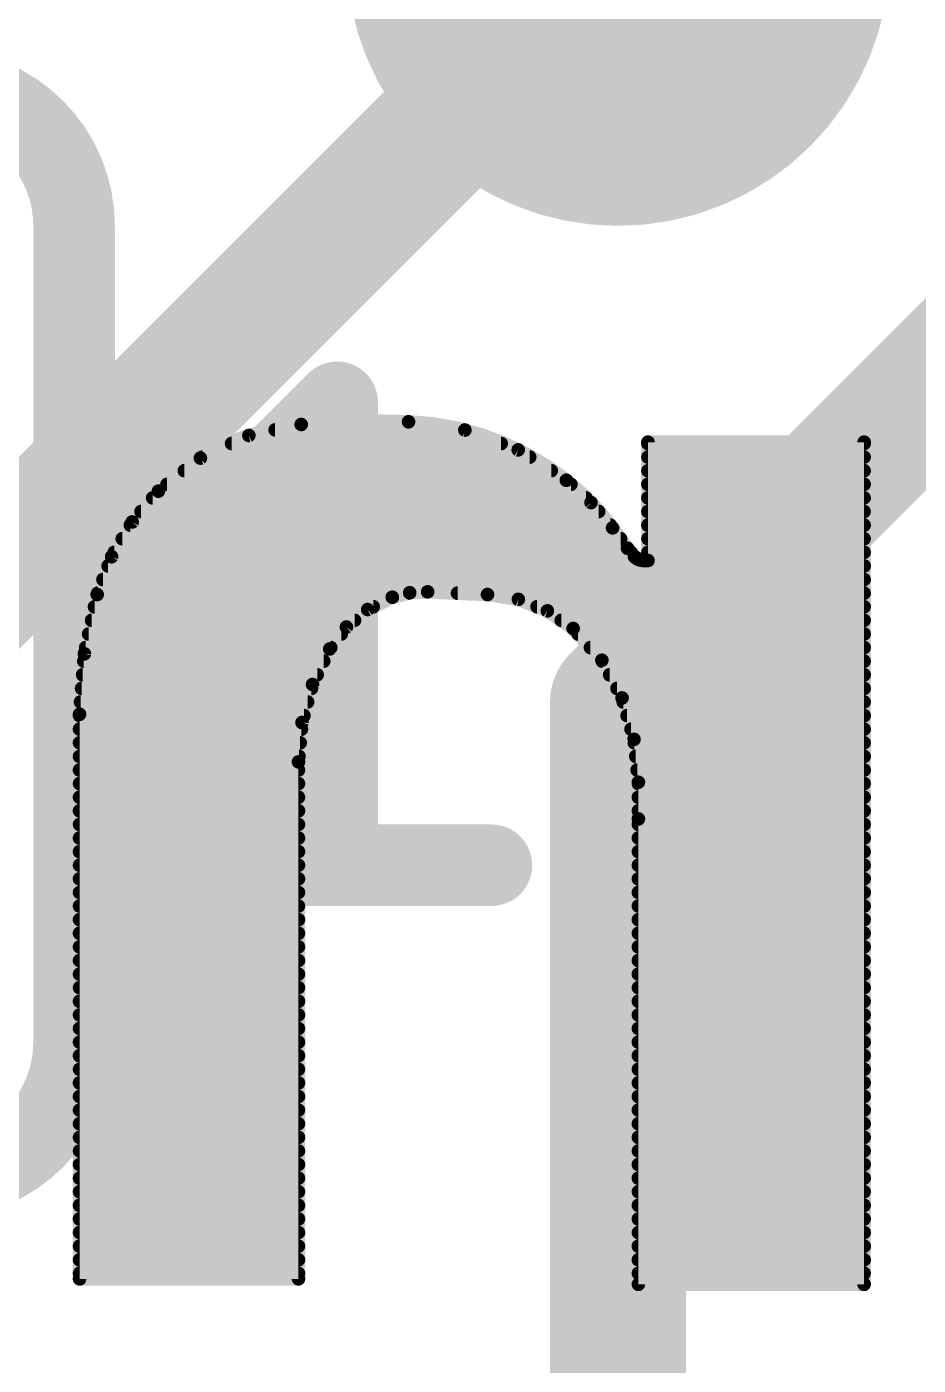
# Model space of a CAD drawing. Extents: x -10.2 to 20.4, y -5.1 to 20.4.
# Drawn here: x 3.976 to 5.641, y 16.415 to 18.914 of the extents above; entities that cross this region are included whole.
import ezdxf

# ---------------------------------------------------------------- set-up
doc = ezdxf.new("R2010")
doc.units = 0
for name, color, linetype in [('1', 12, 'CONTINUOUS'), ('18', 110, 'CONTINUOUS'), ('21', 41, 'CONTINUOUS'), ('22', 40, 'CONTINUOUS')]:
    doc.layers.add(name, color=color, linetype=linetype)

# ---------------------------------------------------------------- blocks, each defined once
blk = doc.blocks.new('ROUNDV')
at = {"const_width": 0.5}
blk.add_lwpolyline([(0, -0.25, 1), (0, 0.25, 1), (0, -0.25)], format="xyb", dxfattribs=at)

msp = doc.modelspace()

# ---------------------------------------------------------------- linework, layer by layer
at = {"layer": '1', "const_width": 0.254}
for points in [[(5.08, 19.05), (3.81, 17.78)], [(5.08, 19.05), (4.826, 18.796)], [(5.08, 17.653), (5.857, 18.43)], [(5.08, 15.24), (5.08, 17.653)]]:
    msp.add_lwpolyline(points, dxfattribs=at)
at = {"layer": '1', "const_width": 0.127}
for points in [[(4.7811, 18.8409, 1), (4.8709, 18.7511)], [(5.1435, 17.653, 1), (5.0165, 17.653)], [(5.0351, 17.6979, 1), (5.1249, 17.6081)]]:
    msp.add_lwpolyline(points, format="xyb", dxfattribs=at)
at = {"layer": '21'}
for points, const_width in [([(4.064, 18.542, 0.4142), (3.81, 18.796)], 0.1524), ([(4.1021, 18.542, 1), (4.0259, 18.542)], 0.0762), ([(4.0259, 18.542, 1), (4.1021, 18.542)], 0.0762), ([(4.5934, 18.2125, 1), (4.5172, 18.2125)], 0.0762), ([(4.5823, 18.1856, 1), (4.5284, 18.2395)], 0.0762), ([(4.2403, 17.9514, 1), (4.2941, 17.8975)], 0.0762), ([(4.2672, 17.3863, 1), (4.2672, 17.3101)], 0.0762), ([(4.8434, 17.3101, 1), (4.8434, 17.3863)], 0.0762), ([(4.5172, 17.3482, 1), (4.5934, 17.3482)], 0.0762), ([(3.81, 16.764, 0.4142), (4.064, 17.018)], 0.1524), ([(4.1021, 17.018, 1), (4.0259, 17.018)], 0.0762), ([(4.0259, 17.018, 1), (4.1021, 17.018)], 0.0762)]:
    msp.add_lwpolyline(points, format="xyb", dxfattribs=dict(at, const_width=const_width))
at = {"layer": '21', "const_width": 0.1524}
for points in [[(4.064, 18.542), (4.064, 17.018)], [(4.2672, 17.9244), (4.5553, 18.2125)], [(4.5553, 18.2125), (4.5553, 17.3482)], [(4.2672, 17.3482), (4.8434, 17.3482)]]:
    msp.add_lwpolyline(points, dxfattribs=at)
at = {"layer": '22'}
for points, const_width in [([(4.4882, 18.1712, 0.1741), (4.2215, 18.0467)], 0.0254), ([(4.4396, 18.1674, 1), (4.4396, 18.1547)], 0.0127), ([(4.6888, 18.1762, 0.0335), (4.4882, 18.1712)], 0.0254), ([(4.488, 18.1775, 1), (4.4884, 18.1649)], 0.0127), ([(4.4876, 18.1775, 1), (4.4888, 18.1649)], 0.0127), ([(4.4895, 18.165, 1), (4.4869, 18.1774)], 0.0127), ([(4.4888, 18.1649, 1), (4.4876, 18.1775)], 0.0127), ([(4.6897, 18.1825, 1), (4.6879, 18.1699)], 0.0127), ([(4.9835, 18.067, 0.1577), (4.6888, 18.1762)], 0.0254), ([(4.6891, 18.1825, 1), (4.6885, 18.1699)], 0.0127), ([(4.689, 18.1699, 1), (4.6886, 18.1825)], 0.0127), ([(4.6885, 18.1699, 1), (4.6891, 18.1825)], 0.0127), ([(4.7962, 18.1667, 1), (4.7918, 18.1548)], 0.0127), ([(4.792, 18.1547, 1), (4.792, 18.1674)], 0.0127), ([(4.793, 18.1544, 1), (4.7949, 18.167)], 0.0127), ([(4.3582, 18.142, 1), (4.3582, 18.1292)], 0.0127), ([(4.3892, 18.1569, 1), (4.3918, 18.1445)], 0.0127), ([(4.3932, 18.1449, 1), (4.3878, 18.1564)], 0.0127), ([(4.8617, 18.1292, 1), (4.8617, 18.142)], 0.0127), ([(5.1359, 18.1445, 1), (5.1359, 18.1318)], 0.0127), ([(5.1359, 18.1445, 1), (5.1359, 18.1318)], 0.0127), ([(5.1423, 18.1381, 1), (5.1296, 18.1381)], 0.0127), ([(5.1423, 18.1381, 1), (5.1296, 18.1381)], 0.0127), ([(5.1359, 18.142, 1), (5.1359, 18.1292)], 0.0127), ([(5.5461, 18.1381, 1), (5.5333, 18.1381)], 0.0127), ([(5.5461, 18.1381, 1), (5.5333, 18.1381)], 0.0127), ([(5.5397, 18.1318, 1), (5.5397, 18.1445)], 0.0127), ([(5.5397, 18.1318, 1), (5.5397, 18.1445)], 0.0127), ([(5.5397, 18.1292, 1), (5.5397, 18.142)], 0.0127), ([(4.2973, 18.1142, 1), (4.3027, 18.1027)], 0.0127), ([(4.3039, 18.1034, 1), (4.2961, 18.1134)], 0.0127), ([(4.3038, 18.1166, 1), (4.3038, 18.1039)], 0.0127), ([(4.897, 18.1291, 1), (4.8902, 18.1184)], 0.0127), ([(4.8914, 18.1178, 1), (4.8958, 18.1297)], 0.0127), ([(4.9151, 18.1039, 1), (4.9151, 18.1166)], 0.0127), ([(5.1359, 18.1166, 1), (5.1359, 18.1039)], 0.0127), ([(5.5397, 18.1039, 1), (5.5397, 18.1166)], 0.0127), ([(4.2699, 18.0912, 1), (4.2699, 18.0785)], 0.0127), ([(4.9553, 18.0785, 1), (4.9553, 18.0912)], 0.0127), ([(5.1359, 18.0912, 1), (5.1359, 18.0785)], 0.0127), ([(5.5397, 18.0785, 1), (5.5397, 18.0912)], 0.0127), ([(4.2376, 18.0658, 1), (4.2376, 18.053)], 0.0127), ([(4.9878, 18.0717, 1), (4.9792, 18.0623)], 0.0127), ([(5.0698, 17.9781, 0.0664), (4.9835, 18.067)], 0.0254), ([(4.9874, 18.072, 1), (4.9796, 18.062)], 0.0127), ([(4.9796, 18.062, 1), (4.9874, 18.072)], 0.0127), ([(4.9801, 18.0616, 1), (4.9869, 18.0724)], 0.0127), ([(4.9919, 18.053, 1), (4.9919, 18.0658)], 0.0127), ([(5.1359, 18.0658, 1), (5.1359, 18.053)], 0.0127), ([(5.5397, 18.053, 1), (5.5397, 18.0658)], 0.0127), ([(4.2215, 18.0467, 0.1281), (4.1072, 17.8537)], 0.0254), ([(4.2107, 18.0404, 1), (4.2107, 18.0277)], 0.0127), ([(4.2176, 18.0517, 1), (4.2254, 18.0417)], 0.0127), ([(4.217, 18.0512, 1), (4.226, 18.0422)], 0.0127), ([(4.2263, 18.0426, 1), (4.2167, 18.0508)], 0.0127), ([(4.226, 18.0422, 1), (4.217, 18.0512)], 0.0127), ([(5.0201, 18.0277, 1), (5.0201, 18.0404)], 0.0127), ([(5.1359, 18.0404, 1), (5.1359, 18.0277)], 0.0127), ([(5.5397, 18.0277, 1), (5.5397, 18.0404)], 0.0127), ([(4.1891, 18.015, 1), (4.1891, 18.0023)], 0.0127), ([(5.0344, 18.0295, 1), (5.0248, 18.0213)], 0.0127), ([(5.0253, 18.0207, 1), (5.0339, 18.0301)], 0.0127), ([(5.0439, 18.0023, 1), (5.0439, 18.015)], 0.0127), ([(5.1359, 18.015, 1), (5.1359, 18.0023)], 0.0127), ([(5.5397, 18.0023, 1), (5.5397, 18.015)], 0.0127), ([(4.1691, 17.9896, 1), (4.1691, 17.9768)], 0.0127), ([(4.1678, 17.9933, 1), (4.1774, 17.9851)], 0.0127), ([(4.1781, 17.9859, 1), (4.1671, 17.9924)], 0.0127), ([(5.0655, 17.9768, 1), (5.0655, 17.9896)], 0.0127), ([(5.1359, 17.9896, 1), (5.1359, 17.9768)], 0.0127), ([(5.5397, 17.9768, 1), (5.5397, 17.9896)], 0.0127), ([(4.154, 17.9642, 1), (4.154, 17.9515)], 0.0127), ([(5.0749, 17.9819, 1), (5.0647, 17.9743)], 0.0127), ([(5.0978, 17.94, 0.0022), (5.0698, 17.9781)], 0.0254), ([(5.0749, 17.9819, 1), (5.0647, 17.9743)], 0.0127), ([(5.0647, 17.9743, 1), (5.0749, 17.9819)], 0.0127), ([(5.065, 17.974, 1), (5.0746, 17.9822)], 0.0127), ([(5.0847, 17.9515, 1), (5.0847, 17.9642)], 0.0127), ([(5.1359, 17.9642, 1), (5.1359, 17.9515)], 0.0127), ([(5.5397, 17.9515, 1), (5.5397, 17.9642)], 0.0127), ([(4.139, 17.9388, 1), (4.139, 17.9261)], 0.0127), ([(5.1027, 17.9441, 1), (5.0929, 17.9359)], 0.0127), ([(5.0978, 17.94, 0.0333), (5.1105, 17.9248)], 0.0254), ([(5.1029, 17.9437, 1), (5.0927, 17.9363)], 0.0127), ([(5.0927, 17.9362, 1), (5.1029, 17.9438)], 0.0127), ([(5.0927, 17.9363, 1), (5.1029, 17.9437)], 0.0127), ([(5.1042, 17.9261, 1), (5.1042, 17.9388)], 0.0127), ([(5.1359, 17.9388, 1), (5.1359, 17.9261)], 0.0127), ([(5.5397, 17.9261, 1), (5.5397, 17.9388)], 0.0127), ([(4.1276, 17.9134, 1), (4.1276, 17.9006)], 0.0127), ([(4.1287, 17.9275, 1), (4.1396, 17.921)], 0.0127), ([(4.1401, 17.922, 1), (4.1282, 17.9265)], 0.0127), ([(5.1141, 17.93, 1), (5.1069, 17.9196)], 0.0127), ([(5.1105, 17.9248, 0.205), (5.1283, 17.9172)], 0.0254), ([(5.1151, 17.9292, 1), (5.1059, 17.9204)], 0.0127), ([(5.1056, 17.9207, 1), (5.1154, 17.9289)], 0.0127), ([(5.1059, 17.9204, 1), (5.1151, 17.9292)], 0.0127), ([(5.1199, 17.9254, 1), (5.1174, 17.913)], 0.0127), ([(5.115, 17.914, 1), (5.1222, 17.9244)], 0.0127), ([(5.1283, 17.9236, 1), (5.1283, 17.9108)], 0.0127), ([(5.1283, 17.9236, 1), (5.1283, 17.9108)], 0.0127), ([(5.127, 17.911, 1), (5.1296, 17.9234)], 0.0127), ([(5.1283, 17.9109, 1), (5.1283, 17.9235)], 0.0127), ([(5.1296, 17.9172, 1), (5.1423, 17.9172)], 0.0127), ([(5.1296, 17.9172, 1), (5.1423, 17.9172)], 0.0127), ([(5.1359, 17.9108, 1), (5.1359, 17.9236)], 0.0127), ([(5.1359, 17.9108, 1), (5.1359, 17.9236)], 0.0127), ([(5.5397, 17.9006, 1), (5.5397, 17.9134)], 0.0127), ([(4.1179, 17.888, 1), (4.1179, 17.8753)], 0.0127), ([(5.5397, 17.8753, 1), (5.5397, 17.888)], 0.0127), ([(4.1082, 17.8626, 1), (4.1082, 17.8498)], 0.0127), ([(4.7244, 17.8587, 0.0992), (4.6584, 17.8486)], 0.0254), ([(4.6906, 17.8633, 1), (4.6912, 17.8506)], 0.0127), ([(4.6881, 17.8498, 1), (4.6881, 17.8626)], 0.0127), ([(4.6925, 17.8508, 1), (4.6893, 17.8631)], 0.0127), ([(4.7247, 17.865, 1), (4.7241, 17.8524)], 0.0127), ([(4.7244, 17.8587, 0.0006), (4.8362, 17.8537)], 0.0254), ([(4.7247, 17.865, 1), (4.7241, 17.8524)], 0.0127), ([(4.7247, 17.8524, 1), (4.7241, 17.865)], 0.0127), ([(4.7241, 17.8524, 1), (4.7247, 17.865)], 0.0127), ([(4.7803, 17.8626, 1), (4.7803, 17.8498)], 0.0127), ([(5.5397, 17.8498, 1), (5.5397, 17.8626)], 0.0127), ([(4.1072, 17.8537, 0.0668), (4.0742, 17.6301)], 0.0254), ([(4.1022, 17.8372, 1), (4.1022, 17.8244)], 0.0127), ([(4.1013, 17.856, 1), (4.1131, 17.8514)], 0.0127), ([(4.1011, 17.8555, 1), (4.1133, 17.8519)], 0.0127), ([(4.1134, 17.8524, 1), (4.101, 17.855)], 0.0127), ([(4.1133, 17.8519, 1), (4.1011, 17.8555)], 0.0127), ([(4.6584, 17.8486, 0.1719), (4.5415, 17.7521)], 0.0254), ([(4.6227, 17.8244, 1), (4.6227, 17.8372)], 0.0127), ([(4.6568, 17.8548, 1), (4.66, 17.8424)], 0.0127), ([(4.6562, 17.8546, 1), (4.6606, 17.8426)], 0.0127), ([(4.6612, 17.8429, 1), (4.6556, 17.8543)], 0.0127), ([(4.6606, 17.8426, 1), (4.6562, 17.8546)], 0.0127), ([(4.8372, 17.86, 1), (4.8352, 17.8474)], 0.0127), ([(4.9962, 17.7902, 0.1688), (4.8362, 17.8537)], 0.0254), ([(4.8365, 17.86, 1), (4.8359, 17.8474)], 0.0127), ([(4.8359, 17.8474, 1), (4.8365, 17.86)], 0.0127), ([(4.8359, 17.8474, 1), (4.8365, 17.86)], 0.0127), ([(4.8962, 17.8506, 1), (4.8915, 17.8388)], 0.0127), ([(4.8929, 17.8384, 1), (4.8948, 17.851)], 0.0127), ([(4.9289, 17.8372, 1), (4.9289, 17.8244)], 0.0127), ([(5.5397, 17.8244, 1), (5.5397, 17.8372)], 0.0127), ([(4.0967, 17.8118, 1), (4.0967, 17.7991)], 0.0127), ([(4.5879, 17.7991, 1), (4.5879, 17.8118)], 0.0127), ([(4.6096, 17.8313, 1), (4.6152, 17.82)], 0.0127), ([(4.6164, 17.8207, 1), (4.6084, 17.8305)], 0.0127), ([(4.9517, 17.8284, 1), (4.9445, 17.8179)], 0.0127), ([(4.9457, 17.8173, 1), (4.9504, 17.8291)], 0.0127), ([(4.974, 17.8118, 1), (4.974, 17.7991)], 0.0127), ([(5.5397, 17.7991, 1), (5.5397, 17.8118)], 0.0127), ([(4.0912, 17.7864, 1), (4.0912, 17.7736)], 0.0127), ([(4.5629, 17.7736, 1), (4.5629, 17.7864)], 0.0127), ([(4.5687, 17.7978, 1), (4.5768, 17.788)], 0.0127), ([(4.5778, 17.789, 1), (4.5677, 17.7968)], 0.0127), ([(5.0009, 17.7945, 1), (4.9915, 17.7859)], 0.0127), ([(5.0876, 17.6606, 0.1229), (4.9962, 17.7902)], 0.0254), ([(5.0003, 17.795, 1), (4.9921, 17.7854)], 0.0127), ([(4.9921, 17.7854, 1), (5.0003, 17.795)], 0.0127), ([(4.9926, 17.785, 1), (4.9998, 17.7954)], 0.0127), ([(5.0054, 17.7864, 1), (5.0054, 17.7736)], 0.0127), ([(5.5397, 17.7736, 1), (5.5397, 17.7864)], 0.0127), ([(4.0896, 17.7425, 1), (4.0769, 17.7435)], 0.0127), ([(4.077, 17.7443, 1), (4.0894, 17.7417)], 0.0127), ([(4.0857, 17.761, 1), (4.0857, 17.7482)], 0.0127), ([(4.5415, 17.7521, 0.136), (4.4831, 17.5412)], 0.0254), ([(4.5365, 17.756, 1), (4.5465, 17.7482)], 0.0127), ([(4.5361, 17.7554, 1), (4.5469, 17.7488)], 0.0127), ([(4.5472, 17.7493, 1), (4.5358, 17.7549)], 0.0127), ([(4.5469, 17.7488, 1), (4.5361, 17.7554)], 0.0127), ([(4.5434, 17.7482, 1), (4.5434, 17.761)], 0.0127), ([(5.0285, 17.761, 1), (5.0285, 17.7482)], 0.0127), ([(5.0555, 17.734, 1), (5.0443, 17.728)], 0.0127), ([(5.5397, 17.7482, 1), (5.5397, 17.761)], 0.0127), ([(4.0821, 17.7356, 1), (4.0821, 17.7229)], 0.0127), ([(4.5304, 17.7229, 1), (4.5304, 17.7356)], 0.0127), ([(5.0508, 17.7356, 1), (5.0508, 17.7229)], 0.0127), ([(5.0452, 17.7268, 1), (5.0546, 17.7353)], 0.0127), ([(5.5397, 17.7229, 1), (5.5397, 17.7356)], 0.0127), ([(4.0801, 17.7102, 1), (4.0801, 17.6974)], 0.0127), ([(4.5037, 17.6885, 1), (4.5151, 17.6829)], 0.0127), ([(4.5155, 17.684, 1), (4.5033, 17.6874)], 0.0127), ([(4.5181, 17.6974, 1), (4.5181, 17.7102)], 0.0127), ([(5.0644, 17.7102, 1), (5.0644, 17.6974)], 0.0127), ([(5.5397, 17.6974, 1), (5.5397, 17.7102)], 0.0127), ([(4.0781, 17.6848, 1), (4.0781, 17.672)], 0.0127), ([(4.5074, 17.672, 1), (4.5074, 17.6848)], 0.0127), ([(5.0781, 17.6848, 1), (5.0781, 17.672)], 0.0127), ([(5.0937, 17.6624, 1), (5.0815, 17.6588)], 0.0127), ([(5.1181, 17.5031, 0.0895), (5.0876, 17.6606)], 0.0254), ([(5.0935, 17.6629, 1), (5.0817, 17.6583)], 0.0127), ([(5.0817, 17.6583, 1), (5.0935, 17.6629)], 0.0127), ([(5.082, 17.6576, 1), (5.0932, 17.6636)], 0.0127), ([(5.5397, 17.672, 1), (5.5397, 17.6848)], 0.0127), ([(4.0806, 17.6301, 1), (4.0678, 17.6301)], 0.0127), ([(4.0806, 17.6301, 1), (4.0678, 17.6301)], 0.0127), ([(4.076, 17.6594, 1), (4.076, 17.6467)], 0.0127), ([(4.5003, 17.6467, 1), (4.5003, 17.6594)], 0.0127), ([(5.0898, 17.6594, 1), (5.0898, 17.6467)], 0.0127), ([(5.5397, 17.6467, 1), (5.5397, 17.6594)], 0.0127), ([(4.0742, 17.634, 1), (4.0742, 17.6212)], 0.0127), ([(4.0679, 17.6306, 1), (4.0805, 17.6296)], 0.0127), ([(4.0679, 17.6302, 1), (4.0805, 17.63)], 0.0127), ([(4.496, 17.6141, 1), (4.4834, 17.6152)], 0.0127), ([(4.4836, 17.6163, 1), (4.4958, 17.6129)], 0.0127), ([(4.4933, 17.6212, 1), (4.4933, 17.634)], 0.0127), ([(5.0971, 17.634, 1), (5.0971, 17.6212)], 0.0127), ([(5.5397, 17.6212, 1), (5.5397, 17.634)], 0.0127), ([(4.0742, 17.6086, 1), (4.0742, 17.5958)], 0.0127), ([(4.4886, 17.5958, 1), (4.4886, 17.6086)], 0.0127), ([(5.1044, 17.6086, 1), (5.1044, 17.5958)], 0.0127), ([(5.1162, 17.5839, 1), (5.1036, 17.5826)], 0.0127), ([(5.5397, 17.5958, 1), (5.5397, 17.6086)], 0.0127), ([(4.0742, 17.5832, 1), (4.0742, 17.5705)], 0.0127), ([(4.4863, 17.5705, 1), (4.4863, 17.5832)], 0.0127), ([(5.1038, 17.5815, 1), (5.116, 17.585)], 0.0127), ([(5.1105, 17.5832, 1), (5.1105, 17.5705)], 0.0127), ([(5.5397, 17.5705, 1), (5.5397, 17.5832)], 0.0127), ([(4.0742, 17.5578, 1), (4.0742, 17.545)], 0.0127), ([(4.4768, 17.5418, 1), (4.4894, 17.5406)], 0.0127), ([(4.4895, 17.5412, 1), (4.4768, 17.5412)], 0.0127), ([(4.4895, 17.5412, 1), (4.4768, 17.5412)], 0.0127), ([(4.4768, 17.5412, 1), (4.4894, 17.5412)], 0.0127), ([(4.484, 17.545, 1), (4.484, 17.5578)], 0.0127), ([(5.1132, 17.5578, 1), (5.1132, 17.545)], 0.0127), ([(5.5397, 17.545, 1), (5.5397, 17.5578)], 0.0127), ([(4.0742, 17.5324, 1), (4.0742, 17.5196)], 0.0127), ([(4.4831, 17.5196, 1), (4.4831, 17.5324)], 0.0127), ([(5.1158, 17.5324, 1), (5.1158, 17.5196)], 0.0127), ([(5.5397, 17.5196, 1), (5.5397, 17.5324)], 0.0127), ([(4.0742, 17.507, 1), (4.0742, 17.4943)], 0.0127), ([(4.4831, 17.4943, 1), (4.4831, 17.507)], 0.0127), ([(5.1245, 17.5031, 1), (5.1117, 17.5031)], 0.0127), ([(5.1181, 17.4346, 0.0064), (5.1181, 17.5031)], 0.0254), ([(5.1244, 17.5032, 1), (5.1118, 17.503)], 0.0127), ([(5.1181, 17.507, 1), (5.1181, 17.4943)], 0.0127), ([(5.1118, 17.5025, 1), (5.1244, 17.5037)], 0.0127), ([(5.1118, 17.503, 1), (5.1244, 17.5032)], 0.0127), ([(5.5397, 17.4943, 1), (5.5397, 17.507)], 0.0127), ([(4.0742, 17.4816, 1), (4.0742, 17.4688)], 0.0127), ([(4.4831, 17.4688, 1), (4.4831, 17.4816)], 0.0127), ([(5.1181, 17.4816, 1), (5.1181, 17.4688)], 0.0127), ([(5.5397, 17.4688, 1), (5.5397, 17.4816)], 0.0127), ([(4.0742, 17.4562, 1), (4.0742, 17.4434)], 0.0127), ([(4.4831, 17.4434, 1), (4.4831, 17.4562)], 0.0127), ([(5.1245, 17.4346, 1), (5.1117, 17.4346)], 0.0127), ([(5.1181, 17.4562, 1), (5.1181, 17.4434)], 0.0127), ([(5.5397, 17.4434, 1), (5.5397, 17.4562)], 0.0127), ([(4.0742, 17.4308, 1), (4.0742, 17.4181)], 0.0127), ([(4.4831, 17.4181, 1), (4.4831, 17.4308)], 0.0127), ([(5.1118, 17.4347, 1), (5.1244, 17.4345)], 0.0127), ([(5.1181, 17.4308, 1), (5.1181, 17.4181)], 0.0127), ([(5.5397, 17.4181, 1), (5.5397, 17.4308)], 0.0127), ([(4.0742, 17.4054, 1), (4.0742, 17.3926)], 0.0127), ([(4.4831, 17.3926, 1), (4.4831, 17.4054)], 0.0127), ([(5.1181, 17.4054, 1), (5.1181, 17.3926)], 0.0127), ([(5.5397, 17.3926, 1), (5.5397, 17.4054)], 0.0127), ([(4.0742, 17.38, 1), (4.0742, 17.3672)], 0.0127), ([(4.4831, 17.3672, 1), (4.4831, 17.38)], 0.0127), ([(5.1181, 17.38, 1), (5.1181, 17.3672)], 0.0127), ([(5.5397, 17.3672, 1), (5.5397, 17.38)], 0.0127), ([(4.0742, 17.3546, 1), (4.0742, 17.3419)], 0.0127), ([(4.4831, 17.3419, 1), (4.4831, 17.3546)], 0.0127), ([(5.1181, 17.3546, 1), (5.1181, 17.3419)], 0.0127), ([(5.5397, 17.3419, 1), (5.5397, 17.3546)], 0.0127), ([(4.0742, 17.3292, 1), (4.0742, 17.3164)], 0.0127), ([(4.4831, 17.3164, 1), (4.4831, 17.3292)], 0.0127), ([(5.1181, 17.3292, 1), (5.1181, 17.3164)], 0.0127), ([(5.5397, 17.3164, 1), (5.5397, 17.3292)], 0.0127), ([(4.0742, 17.3038, 1), (4.0742, 17.291)], 0.0127), ([(4.4831, 17.291, 1), (4.4831, 17.3038)], 0.0127), ([(5.1181, 17.3038, 1), (5.1181, 17.291)], 0.0127), ([(5.5397, 17.291, 1), (5.5397, 17.3038)], 0.0127), ([(4.0742, 17.2784, 1), (4.0742, 17.2657)], 0.0127), ([(4.4831, 17.2657, 1), (4.4831, 17.2784)], 0.0127), ([(5.1181, 17.2784, 1), (5.1181, 17.2657)], 0.0127), ([(5.5397, 17.2657, 1), (5.5397, 17.2784)], 0.0127), ([(4.0742, 17.253, 1), (4.0742, 17.2402)], 0.0127), ([(4.4831, 17.2402, 1), (4.4831, 17.253)], 0.0127), ([(5.1181, 17.253, 1), (5.1181, 17.2402)], 0.0127), ([(5.5397, 17.2402, 1), (5.5397, 17.253)], 0.0127), ([(4.0742, 17.2276, 1), (4.0742, 17.2148)], 0.0127), ([(4.4831, 17.2148, 1), (4.4831, 17.2276)], 0.0127), ([(5.1181, 17.2276, 1), (5.1181, 17.2148)], 0.0127), ([(5.5397, 17.2148, 1), (5.5397, 17.2276)], 0.0127), ([(4.0742, 17.2022, 1), (4.0742, 17.1895)], 0.0127), ([(4.4831, 17.1895, 1), (4.4831, 17.2022)], 0.0127), ([(5.1181, 17.2022, 1), (5.1181, 17.1895)], 0.0127), ([(5.5397, 17.1895, 1), (5.5397, 17.2022)], 0.0127), ([(4.0742, 17.1768, 1), (4.0742, 17.164)], 0.0127), ([(4.4831, 17.164, 1), (4.4831, 17.1768)], 0.0127), ([(5.1181, 17.1768, 1), (5.1181, 17.164)], 0.0127), ([(5.5397, 17.164, 1), (5.5397, 17.1768)], 0.0127), ([(4.0742, 17.1514, 1), (4.0742, 17.1386)], 0.0127), ([(4.4831, 17.1386, 1), (4.4831, 17.1514)], 0.0127), ([(5.1181, 17.1514, 1), (5.1181, 17.1386)], 0.0127), ([(5.5397, 17.1386, 1), (5.5397, 17.1514)], 0.0127), ([(4.0742, 17.126, 1), (4.0742, 17.1133)], 0.0127), ([(4.4831, 17.1133, 1), (4.4831, 17.126)], 0.0127), ([(5.1181, 17.126, 1), (5.1181, 17.1133)], 0.0127), ([(5.5397, 17.1133, 1), (5.5397, 17.126)], 0.0127), ([(4.0742, 17.1006, 1), (4.0742, 17.0878)], 0.0127), ([(4.4831, 17.0878, 1), (4.4831, 17.1006)], 0.0127), ([(5.1181, 17.1006, 1), (5.1181, 17.0878)], 0.0127), ([(5.5397, 17.0878, 1), (5.5397, 17.1006)], 0.0127), ([(4.0742, 17.0752, 1), (4.0742, 17.0624)], 0.0127), ([(4.4831, 17.0624, 1), (4.4831, 17.0752)], 0.0127), ([(5.1181, 17.0752, 1), (5.1181, 17.0624)], 0.0127), ([(5.5397, 17.0624, 1), (5.5397, 17.0752)], 0.0127), ([(4.0742, 17.0498, 1), (4.0742, 17.0371)], 0.0127), ([(4.4831, 17.0371, 1), (4.4831, 17.0498)], 0.0127), ([(5.1181, 17.0498, 1), (5.1181, 17.0371)], 0.0127), ([(5.5397, 17.0371, 1), (5.5397, 17.0498)], 0.0127), ([(4.0742, 17.0244, 1), (4.0742, 17.0116)], 0.0127), ([(4.4831, 17.0116, 1), (4.4831, 17.0244)], 0.0127), ([(5.1181, 17.0244, 1), (5.1181, 17.0116)], 0.0127), ([(5.5397, 17.0116, 1), (5.5397, 17.0244)], 0.0127), ([(4.0742, 16.999, 1), (4.0742, 16.9862)], 0.0127), ([(4.4831, 16.9862, 1), (4.4831, 16.999)], 0.0127), ([(5.1181, 16.999, 1), (5.1181, 16.9862)], 0.0127), ([(5.5397, 16.9862, 1), (5.5397, 16.999)], 0.0127), ([(4.0742, 16.9736, 1), (4.0742, 16.9609)], 0.0127), ([(4.4831, 16.9609, 1), (4.4831, 16.9736)], 0.0127), ([(5.1181, 16.9736, 1), (5.1181, 16.9609)], 0.0127), ([(5.5397, 16.9609, 1), (5.5397, 16.9736)], 0.0127), ([(4.0742, 16.9482, 1), (4.0742, 16.9354)], 0.0127), ([(4.4831, 16.9354, 1), (4.4831, 16.9482)], 0.0127), ([(5.1181, 16.9482, 1), (5.1181, 16.9354)], 0.0127), ([(5.5397, 16.9354, 1), (5.5397, 16.9482)], 0.0127), ([(4.0742, 16.9228, 1), (4.0742, 16.91)], 0.0127), ([(4.4831, 16.91, 1), (4.4831, 16.9228)], 0.0127), ([(5.1181, 16.9228, 1), (5.1181, 16.91)], 0.0127), ([(5.5397, 16.91, 1), (5.5397, 16.9228)], 0.0127), ([(4.0742, 16.8974, 1), (4.0742, 16.8847)], 0.0127), ([(4.4831, 16.8847, 1), (4.4831, 16.8974)], 0.0127), ([(5.1181, 16.8974, 1), (5.1181, 16.8847)], 0.0127), ([(5.5397, 16.8847, 1), (5.5397, 16.8974)], 0.0127), ([(4.0742, 16.872, 1), (4.0742, 16.8592)], 0.0127), ([(4.4831, 16.8592, 1), (4.4831, 16.872)], 0.0127), ([(5.1181, 16.872, 1), (5.1181, 16.8592)], 0.0127), ([(5.5397, 16.8592, 1), (5.5397, 16.872)], 0.0127), ([(4.0742, 16.8466, 1), (4.0742, 16.8338)], 0.0127), ([(4.4831, 16.8338, 1), (4.4831, 16.8466)], 0.0127), ([(5.1181, 16.8466, 1), (5.1181, 16.8338)], 0.0127), ([(5.5397, 16.8338, 1), (5.5397, 16.8466)], 0.0127), ([(4.0742, 16.8212, 1), (4.0742, 16.8085)], 0.0127), ([(4.4831, 16.8085, 1), (4.4831, 16.8212)], 0.0127), ([(5.1181, 16.8212, 1), (5.1181, 16.8085)], 0.0127), ([(5.5397, 16.8085, 1), (5.5397, 16.8212)], 0.0127), ([(4.0742, 16.7958, 1), (4.0742, 16.783)], 0.0127), ([(4.4831, 16.783, 1), (4.4831, 16.7958)], 0.0127), ([(5.1181, 16.7958, 1), (5.1181, 16.783)], 0.0127), ([(5.5397, 16.783, 1), (5.5397, 16.7958)], 0.0127), ([(4.0742, 16.7704, 1), (4.0742, 16.7576)], 0.0127), ([(4.4831, 16.7576, 1), (4.4831, 16.7704)], 0.0127), ([(5.1181, 16.7704, 1), (5.1181, 16.7576)], 0.0127), ([(5.5397, 16.7576, 1), (5.5397, 16.7704)], 0.0127), ([(4.0742, 16.745, 1), (4.0742, 16.7323)], 0.0127), ([(4.4831, 16.7323, 1), (4.4831, 16.745)], 0.0127), ([(5.1181, 16.745, 1), (5.1181, 16.7323)], 0.0127), ([(5.5397, 16.7323, 1), (5.5397, 16.745)], 0.0127), ([(4.0742, 16.7196, 1), (4.0742, 16.7068)], 0.0127), ([(4.4831, 16.7068, 1), (4.4831, 16.7196)], 0.0127), ([(5.1181, 16.7196, 1), (5.1181, 16.7068)], 0.0127), ([(5.5397, 16.7068, 1), (5.5397, 16.7196)], 0.0127), ([(4.0742, 16.6942, 1), (4.0742, 16.6814)], 0.0127), ([(4.4831, 16.6814, 1), (4.4831, 16.6942)], 0.0127), ([(5.1181, 16.6942, 1), (5.1181, 16.6814)], 0.0127), ([(5.5397, 16.6814, 1), (5.5397, 16.6942)], 0.0127), ([(4.0742, 16.6688, 1), (4.0742, 16.6561)], 0.0127), ([(4.4831, 16.6561, 1), (4.4831, 16.6688)], 0.0127), ([(5.1181, 16.6688, 1), (5.1181, 16.6561)], 0.0127), ([(5.5397, 16.6561, 1), (5.5397, 16.6688)], 0.0127), ([(4.0742, 16.6434, 1), (4.0742, 16.6306)], 0.0127), ([(4.4831, 16.6306, 1), (4.4831, 16.6434)], 0.0127), ([(5.1181, 16.6434, 1), (5.1181, 16.6306)], 0.0127), ([(5.5397, 16.6306, 1), (5.5397, 16.6434)], 0.0127), ([(4.0742, 16.618, 1), (4.0742, 16.6052)], 0.0127), ([(4.4831, 16.6052, 1), (4.4831, 16.618)], 0.0127), ([(5.1181, 16.618, 1), (5.1181, 16.6052)], 0.0127), ([(5.5397, 16.6052, 1), (5.5397, 16.618)], 0.0127), ([(4.0742, 16.5926, 1), (4.0742, 16.5799)], 0.0127), ([(4.4831, 16.5799, 1), (4.4831, 16.5926)], 0.0127), ([(5.1181, 16.5926, 1), (5.1181, 16.5799)], 0.0127), ([(5.5397, 16.5799, 1), (5.5397, 16.5926)], 0.0127), ([(4.0678, 16.576, 1), (4.0806, 16.576)], 0.0127), ([(4.0678, 16.576, 1), (4.0806, 16.576)], 0.0127), ([(4.0742, 16.5824, 1), (4.0742, 16.5696)], 0.0127), ([(4.0742, 16.5824, 1), (4.0742, 16.5696)], 0.0127), ([(4.4768, 16.576, 1), (4.4895, 16.576)], 0.0127), ([(4.4768, 16.576, 1), (4.4895, 16.576)], 0.0127), ([(4.4831, 16.5696, 1), (4.4831, 16.5824)], 0.0127), ([(4.4831, 16.5696, 1), (4.4831, 16.5824)], 0.0127), ([(5.1117, 16.5659, 1), (5.1245, 16.5659)], 0.0127), ([(5.1117, 16.5659, 1), (5.1245, 16.5659)], 0.0127), ([(5.1181, 16.5723, 1), (5.1181, 16.5595)], 0.0127), ([(5.1181, 16.5723, 1), (5.1181, 16.5595)], 0.0127), ([(5.5333, 16.5659, 1), (5.5461, 16.5659)], 0.0127), ([(5.5333, 16.5659, 1), (5.5461, 16.5659)], 0.0127), ([(5.5397, 16.5595, 1), (5.5397, 16.5723)], 0.0127), ([(5.5397, 16.5595, 1), (5.5397, 16.5723)], 0.0127)]:
    msp.add_lwpolyline(points, format="xyb", dxfattribs=dict(at, const_width=const_width))
at = {"layer": '22', "const_width": 0.0254}
for points in [[(4.4882, 18.1712), (4.3905, 18.1507)], [(4.4396, 18.161), (4.792, 18.161)], [(4.6888, 18.1762), (4.4882, 18.1712)], [(4.794, 18.1607), (4.6888, 18.1762)], [(4.8936, 18.1238), (4.794, 18.1607)], [(4.3905, 18.1507), (4.3, 18.1084)], [(4.3582, 18.1356), (4.8617, 18.1356)], [(5.5397, 18.1381), (5.1359, 18.1381)], [(5.1359, 18.1381), (5.1359, 17.9172)], [(5.5397, 18.1381), (5.1359, 18.1381)], [(5.1359, 18.1381), (5.1359, 17.9172)], [(5.1359, 18.1356), (5.5397, 18.1356)], [(5.5397, 16.5659), (5.5397, 18.1381)], [(5.5397, 16.5659), (5.5397, 18.1381)], [(4.3, 18.1084), (4.2215, 18.0467)], [(4.3038, 18.1102), (4.9151, 18.1102)], [(4.9835, 18.067), (4.8936, 18.1238)], [(5.1359, 18.1102), (5.5397, 18.1102)], [(4.2699, 18.0848), (4.9553, 18.0848)], [(5.1359, 18.0848), (5.5397, 18.0848)], [(4.2376, 18.0594), (4.9919, 18.0594)], [(5.0296, 18.0254), (4.9835, 18.067)], [(5.1359, 18.0594), (5.5397, 18.0594)], [(4.2215, 18.0467), (4.1726, 17.9892)], [(4.2107, 18.034), (5.0201, 18.034)], [(5.1359, 18.034), (5.5397, 18.034)], [(4.1891, 18.0086), (5.0439, 18.0086)], [(5.0698, 17.9781), (5.0296, 18.0254)], [(5.1359, 18.0086), (5.5397, 18.0086)], [(4.1726, 17.9892), (4.1341, 17.9242)], [(4.1691, 17.9832), (5.0655, 17.9832)], [(5.1359, 17.9832), (5.5397, 17.9832)], [(4.154, 17.9578), (5.0847, 17.9578)], [(5.0978, 17.94), (5.0698, 17.9781)], [(5.1359, 17.9578), (5.5397, 17.9578)], [(4.139, 17.9324), (5.1042, 17.9324)], [(5.1105, 17.9248), (5.0978, 17.94)], [(5.1359, 17.9324), (5.5397, 17.9324)], [(4.1341, 17.9242), (4.1072, 17.8537)], [(4.1276, 17.907), (5.5397, 17.907)], [(5.1186, 17.9192), (5.1105, 17.9248)], [(5.1283, 17.9172), (5.1186, 17.9192)], [(5.1359, 17.9172), (5.1283, 17.9172)], [(5.1359, 17.9172), (5.1283, 17.9172)], [(4.1179, 17.8816), (5.5397, 17.8816)], [(4.1082, 17.8562), (4.6881, 17.8562)], [(4.6584, 17.8486), (4.6909, 17.8569)], [(4.6909, 17.8569), (4.7244, 17.8587)], [(4.7244, 17.8587), (4.8362, 17.8537)], [(4.7803, 17.8562), (5.5397, 17.8562)], [(4.1072, 17.8537), (4.0832, 17.743)], [(4.1022, 17.8308), (4.6227, 17.8308)], [(4.6124, 17.8256), (4.6584, 17.8486)], [(4.8362, 17.8537), (4.8938, 17.8447)], [(4.8938, 17.8447), (4.9481, 17.8232)], [(4.9289, 17.8308), (5.5397, 17.8308)], [(4.0967, 17.8054), (4.5879, 17.8054)], [(4.5728, 17.7929), (4.6124, 17.8256)], [(4.9481, 17.8232), (4.9962, 17.7902)], [(4.974, 17.8054), (5.5397, 17.8054)], [(4.0912, 17.78), (4.5629, 17.78)], [(4.5415, 17.7521), (4.5728, 17.7929)], [(4.9962, 17.7902), (5.0499, 17.731)], [(5.0054, 17.78), (5.5397, 17.78)], [(4.0832, 17.743), (4.0742, 17.6301)], [(4.0857, 17.7546), (4.5434, 17.7546)], [(4.5094, 17.6857), (4.5415, 17.7521)], [(5.0285, 17.7546), (5.5397, 17.7546)], [(5.0499, 17.731), (5.0876, 17.6606)], [(4.0821, 17.7292), (4.5304, 17.7292)], [(5.0508, 17.7292), (5.5397, 17.7292)], [(4.0801, 17.7038), (4.5181, 17.7038)], [(4.4897, 17.6146), (4.5094, 17.6857)], [(5.0644, 17.7038), (5.5397, 17.7038)], [(4.0781, 17.6784), (4.5074, 17.6784)], [(5.0781, 17.6784), (5.5397, 17.6784)], [(5.0876, 17.6606), (5.1099, 17.5832)], [(4.0742, 17.6301), (4.0742, 16.576)], [(4.0742, 17.6301), (4.0742, 16.576)], [(4.076, 17.653), (4.5003, 17.653)], [(5.0898, 17.653), (5.5397, 17.653)], [(4.0742, 17.6276), (4.4933, 17.6276)], [(4.4831, 17.5412), (4.4897, 17.6146)], [(5.0971, 17.6276), (5.5397, 17.6276)], [(4.0742, 17.6022), (4.4886, 17.6022)], [(5.1044, 17.6022), (5.5397, 17.6022)], [(5.1099, 17.5832), (5.1181, 17.5031)], [(4.0742, 17.5768), (4.4863, 17.5768)], [(5.1105, 17.5768), (5.5397, 17.5768)], [(4.0742, 17.5514), (4.484, 17.5514)], [(4.4831, 16.576), (4.4831, 17.5412)], [(4.4831, 16.576), (4.4831, 17.5412)], [(5.1132, 17.5514), (5.5397, 17.5514)], [(4.0742, 17.526), (4.4831, 17.526)], [(5.1158, 17.526), (5.5397, 17.526)], [(4.0742, 17.5006), (4.4831, 17.5006)], [(5.1181, 17.5031), (5.1181, 16.5659)], [(5.1181, 17.5006), (5.5397, 17.5006)], [(4.0742, 17.4752), (4.4831, 17.4752)], [(5.1181, 17.4752), (5.5397, 17.4752)], [(4.0742, 17.4498), (4.4831, 17.4498)], [(5.1181, 17.4498), (5.5397, 17.4498)], [(5.1181, 17.4346), (5.1181, 16.5659)], [(4.0742, 17.4244), (4.4831, 17.4244)], [(5.1181, 17.4244), (5.5397, 17.4244)], [(4.0742, 17.399), (4.4831, 17.399)], [(5.1181, 17.399), (5.5397, 17.399)], [(4.0742, 17.3736), (4.4831, 17.3736)], [(5.1181, 17.3736), (5.5397, 17.3736)], [(4.0742, 17.3482), (4.4831, 17.3482)], [(5.1181, 17.3482), (5.5397, 17.3482)], [(4.0742, 17.3228), (4.4831, 17.3228)], [(5.1181, 17.3228), (5.5397, 17.3228)], [(4.0742, 17.2974), (4.4831, 17.2974)], [(5.1181, 17.2974), (5.5397, 17.2974)], [(4.0742, 17.272), (4.4831, 17.272)], [(5.1181, 17.272), (5.5397, 17.272)], [(4.0742, 17.2466), (4.4831, 17.2466)], [(5.1181, 17.2466), (5.5397, 17.2466)], [(4.0742, 17.2212), (4.4831, 17.2212)], [(5.1181, 17.2212), (5.5397, 17.2212)], [(4.0742, 17.1958), (4.4831, 17.1958)], [(5.1181, 17.1958), (5.5397, 17.1958)], [(4.0742, 17.1704), (4.4831, 17.1704)], [(5.1181, 17.1704), (5.5397, 17.1704)], [(4.0742, 17.145), (4.4831, 17.145)], [(5.1181, 17.145), (5.5397, 17.145)], [(4.0742, 17.1196), (4.4831, 17.1196)], [(5.1181, 17.1196), (5.5397, 17.1196)], [(4.0742, 17.0942), (4.4831, 17.0942)], [(5.1181, 17.0942), (5.5397, 17.0942)], [(4.0742, 17.0688), (4.4831, 17.0688)], [(5.1181, 17.0688), (5.5397, 17.0688)], [(4.0742, 17.0434), (4.4831, 17.0434)], [(5.1181, 17.0434), (5.5397, 17.0434)], [(4.0742, 17.018), (4.4831, 17.018)], [(5.1181, 17.018), (5.5397, 17.018)], [(4.0742, 16.9926), (4.4831, 16.9926)], [(5.1181, 16.9926), (5.5397, 16.9926)], [(4.0742, 16.9672), (4.4831, 16.9672)], [(5.1181, 16.9672), (5.5397, 16.9672)], [(4.0742, 16.9418), (4.4831, 16.9418)], [(5.1181, 16.9418), (5.5397, 16.9418)], [(4.0742, 16.9164), (4.4831, 16.9164)], [(5.1181, 16.9164), (5.5397, 16.9164)], [(4.0742, 16.891), (4.4831, 16.891)], [(5.1181, 16.891), (5.5397, 16.891)], [(4.0742, 16.8656), (4.4831, 16.8656)], [(5.1181, 16.8656), (5.5397, 16.8656)], [(4.0742, 16.8402), (4.4831, 16.8402)], [(5.1181, 16.8402), (5.5397, 16.8402)], [(4.0742, 16.8148), (4.4831, 16.8148)], [(5.1181, 16.8148), (5.5397, 16.8148)], [(4.0742, 16.7894), (4.4831, 16.7894)], [(5.1181, 16.7894), (5.5397, 16.7894)], [(4.0742, 16.764), (4.4831, 16.764)], [(5.1181, 16.764), (5.5397, 16.764)], [(4.0742, 16.7386), (4.4831, 16.7386)], [(5.1181, 16.7386), (5.5397, 16.7386)], [(4.0742, 16.7132), (4.4831, 16.7132)], [(5.1181, 16.7132), (5.5397, 16.7132)], [(4.0742, 16.6878), (4.4831, 16.6878)], [(5.1181, 16.6878), (5.5397, 16.6878)], [(4.0742, 16.6624), (4.4831, 16.6624)], [(5.1181, 16.6624), (5.5397, 16.6624)], [(4.0742, 16.637), (4.4831, 16.637)], [(5.1181, 16.637), (5.5397, 16.637)], [(4.0742, 16.6116), (4.4831, 16.6116)], [(5.1181, 16.6116), (5.5397, 16.6116)], [(4.0742, 16.5862), (4.4831, 16.5862)], [(5.1181, 16.5862), (5.5397, 16.5862)], [(4.0742, 16.576), (4.4831, 16.576)], [(4.0742, 16.576), (4.4831, 16.576)], [(5.1181, 16.5659), (5.5397, 16.5659)], [(5.1181, 16.5659), (5.5397, 16.5659)]]:
    msp.add_lwpolyline(points, dxfattribs=at)

# ---------------------------------------------------------------- block references
at = {"layer": '18', "xscale": 1.016, "yscale": 1.016}
msp.add_blockref('ROUNDV', (5.08, 19.05), dxfattribs=at)
msp.add_blockref('ROUNDV', (5.08, 19.05), dxfattribs=at)

doc.saveas('drawing.dxf')
